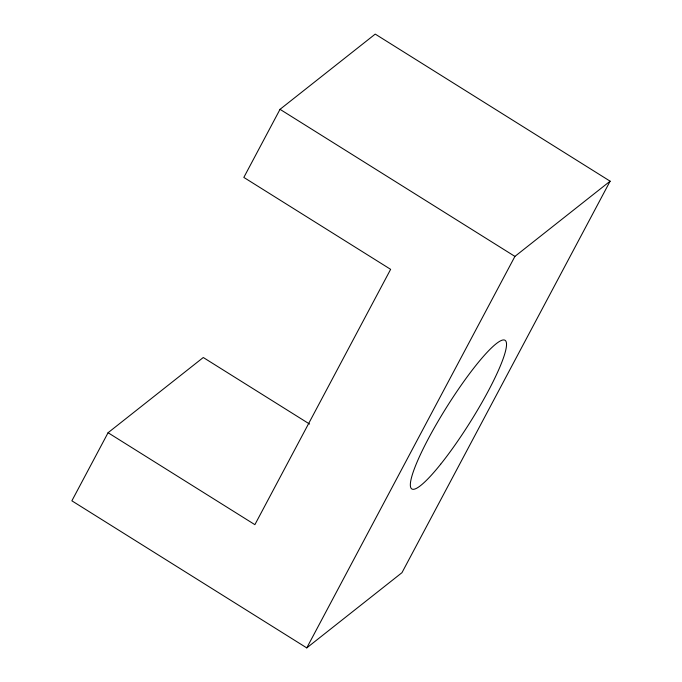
<?xml version="1.0" encoding="UTF-8"?>
<svg xmlns="http://www.w3.org/2000/svg" width="682" height="682" viewBox="0 0 682 682"><rect width="100%" height="100%" fill="white"/><g stroke="black" fill="none" stroke-linecap="round" stroke-linejoin="round"><path stroke-width="1.02" d="M108.071 432.729L71.874 500.818L306.764 647.9L401.971 572.675L610.126 181.182L375.236 34.1L280.029 109.325L243.832 177.414L390.633 269.339L254.88 524.663L108.071 432.729L203.279 357.504L309.56 424.051M306.764 647.9L514.919 256.406L610.126 181.182M280.029 109.325L514.919 256.406M440.666 464.212A87.722 13.947 -57.9 0 0 505.976 341.367A87.722 13.947 -57.9 0 0 428.697 438.049A87.722 13.947 -57.9 0 0 440.666 464.212"/></g></svg>
